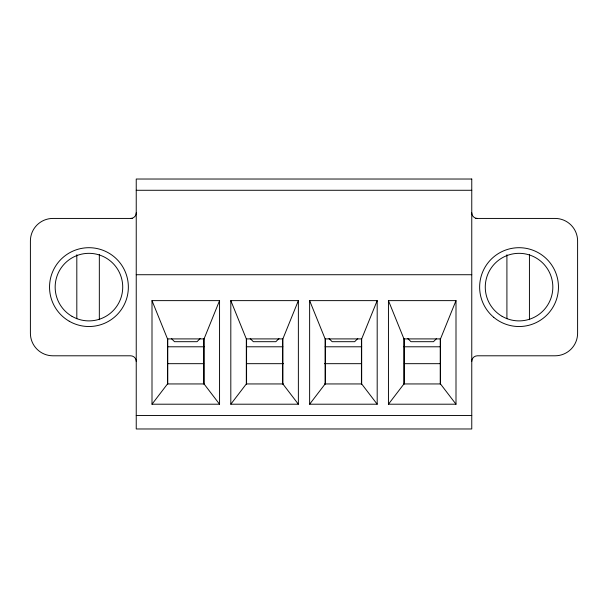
<?xml version="1.0" encoding="UTF-8"?>
<svg xmlns="http://www.w3.org/2000/svg" width="608" height="608" viewBox="0 0 608 608"><rect width="100%" height="100%" fill="white"/><g stroke="black" fill="none" stroke-linecap="round" stroke-linejoin="round"><path stroke-width="0.91" d="M219.556 404.206L204.045 383.944L204.045 338.907L219.556 300.626L152 300.626L152 404.206L219.556 404.206L219.556 300.626M298.368 404.206L282.864 383.944L282.864 338.907L298.368 300.626L230.812 300.626L230.812 404.206L298.368 404.206L298.368 300.626M377.188 404.206L361.676 383.944L361.676 338.907L377.188 300.626L309.632 300.626L309.632 404.206L377.188 404.206L377.188 300.626M456 404.206L440.496 383.944L440.496 338.907L456 300.626L388.444 300.626L388.444 404.206L456 404.206L456 300.626M152 404.206L167.504 383.944L167.504 338.907L152 300.626M230.812 404.206L246.324 383.944L246.324 338.907L230.812 300.626M309.632 404.206L325.136 383.944L325.136 338.907L309.632 300.626M388.444 404.206L403.955 383.944L403.955 338.907L388.444 300.626M200.161 338.557L197.038 341.688L174.519 341.688L171.388 338.557M278.981 338.557L275.85 341.688L253.331 341.688L250.207 338.557M357.793 338.557L354.669 341.688L332.15 341.688L329.019 338.557M436.612 338.557L433.481 341.688L410.962 341.688L407.839 338.557M136.238 190.281L471.762 190.281M132.658 218.432L52.919 218.432A22.519 22.519 0 0 0 30.4 240.95L30.4 333.275A22.519 22.519 0 0 0 52.919 355.794L130.606 355.794A5.632 5.632 0 0 1 136.238 361.426M475.342 218.432L555.081 218.432A22.519 22.519 0 0 1 577.6 240.95L577.6 333.275A22.519 22.519 0 0 1 555.081 355.794L477.394 355.794A5.632 5.632 0 0 0 471.762 361.426M136.238 274.725L471.762 274.725M167.504 338.907L204.045 338.907M246.324 338.907L282.864 338.907M325.136 338.907L361.676 338.907M403.955 338.907L440.496 338.907M167.496 346.788L204.06 346.788M246.316 346.788L282.872 346.788M325.128 346.788L361.684 346.788M403.94 346.788L440.504 346.788M167.838 363.675L203.718 363.675M246.65 363.675L283.48 363.675M324.52 363.675L361.35 363.675M404.282 363.675L440.162 363.675M167.504 383.944L204.045 383.944M246.324 383.944L283.48 383.944M324.52 383.944L361.676 383.944M403.955 383.944L440.496 383.944M136.238 415.469L471.762 415.469M529.431 254.532L529.431 319.664M506.912 254.76L506.912 318.721M440.238 338.808L440.238 383.944M404.206 338.808L404.206 383.944M361.426 338.808L361.426 383.944M325.394 338.808L325.394 383.944M282.606 338.808L282.606 383.944M246.574 338.808L246.574 383.944M203.794 338.808L203.794 383.944M167.762 338.808L167.762 383.944M99.332 254.532L99.332 319.664M76.813 254.76L76.813 318.721M136.238 212.8A5.632 5.632 0 0 1 130.606 218.432M477.394 218.432A5.632 5.632 0 0 1 471.762 212.8M471.762 179.026L136.238 179.026L136.238 428.974L471.762 428.974L471.762 179.026M69.244 321.237A39.406 39.406 0 0 0 128.356 287.113A39.406 39.406 0 0 0 69.244 252.981A39.406 39.406 0 0 0 69.244 321.237M72.056 316.365A33.774 33.774 0 0 0 122.725 287.113A33.774 33.774 0 0 0 72.056 257.86A33.774 33.774 0 0 0 72.056 316.365M502.162 316.365A33.774 33.774 0 0 0 552.832 287.113A33.774 33.774 0 0 0 502.162 257.86A33.774 33.774 0 0 0 502.162 316.365M493.719 317.3A39.406 39.406 0 0 0 557.863 293.953A39.406 39.406 0 0 0 505.575 250.078A39.406 39.406 0 0 0 493.719 317.3"/></g></svg>
